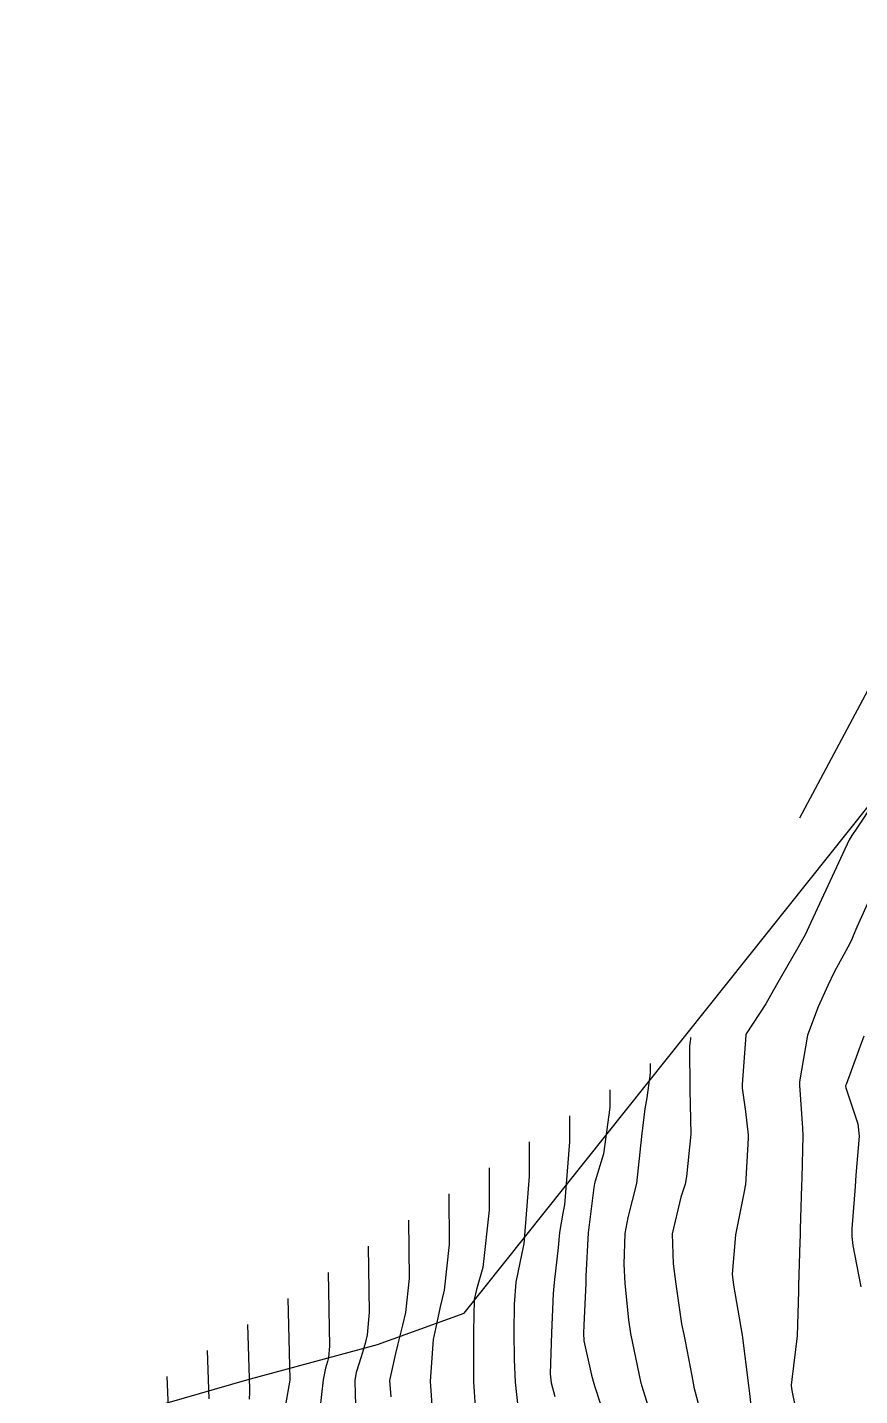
# Model space of a CAD drawing. Header units: metres. Extents: x 318500 to 325275, y 7408834 to 7428799.
# Drawn here: x 319681 to 319714.2, y 7411388.4 to 7411443 of the extents above; entities that cross this region are included whole.
import ezdxf

# ---------------------------------------------------------------- set-up
doc = ezdxf.new("R2010")
doc.units = ezdxf.units.M
doc.header["$MEASUREMENT"] = 0
for name, color, linetype in [('Area', 45, 'Continuous'), ('Curvas de Nivel 1m', 11, 'Continuous'), ('Curvas de Nivel 5m', 15, 'Continuous')]:
    doc.layers.add(name, color=color, linetype=linetype)

msp = doc.modelspace()

# ---------------------------------------------------------------- linework, layer by layer
at = {"layer": 'Area'}
msp.add_lwpolyline([(319680.979, 7411386.494), (319689.735, 7411389.026), (319694.954, 7411390.433), (319698.409, 7411391.681), (319719.403, 7411418.003)], dxfattribs=at)
at = {"layer": 'Curvas de Nivel 1m', "flags": 128}
for points, elevation in [([(319723.188, 7411443.667), (319723.003, 7411442.632), (319722.928, 7411441.904), (319722.855, 7411440.633), (319722.749, 7411440.06), (319722.269, 7411438.639), (319722.246, 7411438.552), (319722.152, 7411438.107), (319721.543, 7411434.421), (319721.183, 7411432.007), (319720.918, 7411430.402), (319720.76, 7411429.388), (319720.651, 7411428.661), (319720.309, 7411426.972), (319720.228, 7411426.667), (319720.173, 7411426.492), (319719.991, 7411426.081), (319719.491, 7411425.366), (319718.194, 7411423.425), (319711.79, 7411411.44)], 763), ([(319716.846, 7411415.216), (319714.078, 7411411.039), (319713.879, 7411410.749), (319713.777, 7411410.571), (319712.242, 7411407.28), (319712.015, 7411406.776), (319711.916, 7411406.589), (319711.722, 7411406.26), (319710.882, 7411404.788), (319710.449, 7411404.032), (319709.67, 7411402.831), (319709.653, 7411402.8), (319709.647, 7411402.778), (319709.511, 7411400.802), (319709.512, 7411400.666), (319709.634, 7411399.733), (319709.744, 7411398.799), (319709.745, 7411398.672), (319709.634, 7411396.8), (319709.63, 7411396.76), (319709.587, 7411396.537), (319709.234, 7411394.805), (319709.113, 7411393.24), (319709.161, 7411392.806), (319709.51, 7411390.8), (319709.765, 7411388.797), (319709.802, 7411388.48), (319709.979, 7411386.795)], 762), ([(319714.821, 7411408.734), (319714.076, 7411407.086), (319713.942, 7411406.747), (319713.877, 7411406.598), (319713.723, 7411406.293), (319713.18, 7411405.286), (319712.922, 7411404.762), (319712.542, 7411403.913), (319712.108, 7411402.773), (319711.792, 7411400.919), (319711.794, 7411400.778), (319711.91, 7411399.061), (319711.926, 7411398.775), (319711.894, 7411397.075), (319711.88, 7411396.776), (319711.825, 7411395.029), (319711.819, 7411394.776), (319711.814, 7411394.528), (319711.749, 7411392.777), (319711.748, 7411392.565), (319711.699, 7411390.777), (319711.493, 7411389.041), (319711.457, 7411388.813), (319711.456, 7411388.78), (319711.487, 7411388.6), (319711.856, 7411386.774)], 761), ([(319707.44, 7411402.68), (319707.443, 7411402.637), (319707.432, 7411402.521), (319707.418, 7411402.463), (319707.404, 7411402.314), (319707.415, 7411400.602), (319707.452, 7411398.833), (319707.29, 7411397.139), (319707.225, 7411396.835), (319707.061, 7411396.314), (319706.716, 7411394.843), (319706.747, 7411393.647), (319706.858, 7411392.84), (319707.091, 7411391.262), (319707.176, 7411390.835), (319707.235, 7411390.561), (319707.493, 7411389.179), (319707.548, 7411388.887), (319707.559, 7411388.829), (319707.582, 7411388.735), (319708.085, 7411386.821)], 763), ([(319705.84, 7411401.64), (319705.836, 7411401.267), (319705.705, 7411400.278), (319705.616, 7411399.835), (319705.49, 7411398.733), (319705.293, 7411396.863), (319704.942, 7411395.501), (319704.818, 7411394.868), (319704.782, 7411393.638), (319704.825, 7411392.867), (319704.972, 7411391.411), (319705.046, 7411390.865), (319705.464, 7411388.887), (319705.471, 7411388.86), (319705.489, 7411388.805), (319706.106, 7411386.85)], 764), ([(319702.62, 7411399.56), (319702.615, 7411398.521), (319702.413, 7411396.004), (319702.348, 7411395.669), (319702.213, 7411394.9), (319702.158, 7411394.304), (319702.003, 7411392.903), (319701.968, 7411392.469), (319701.902, 7411390.904), (319701.845, 7411389.256), (319701.881, 7411388.904), (319702.024, 7411388.359)], 766), ([(319701.01, 7411398.52), (319701.008, 7411397.152), (319700.789, 7411394.455), (319700.713, 7411394.078), (319700.475, 7411392.926), (319700.408, 7411392.045), (319700.399, 7411390.927), (319700.406, 7411389.833), (319700.441, 7411388.926), (319700.57, 7411387.827)], 767), ([(319699.41, 7411397.48), (319699.409, 7411395.789), (319699.155, 7411393.504), (319698.902, 7411392.631), (319698.814, 7411392.232), (319698.79, 7411390.947), (319698.79, 7411389.654), (319698.789, 7411388.947), (319698.881, 7411387.534)], 768), ([(319697.8, 7411396.44), (319697.81, 7411394.427), (319697.615, 7411392.607), (319697.457, 7411391.931), (319697.226, 7411390.87), (319697.219, 7411390.819), (319697.174, 7411390.632), (319697.052, 7411388.967), (319697.174, 7411387.255)], 769), ([(319694.58, 7411394.35), (319694.625, 7411391.712), (319694.535, 7411390.813), (319694.459, 7411390.478), (319694.302, 7411389.937), (319694.104, 7411389.316), (319694.049, 7411389.012), (319694.066, 7411388.426), (319694.114, 7411387.01)], 771), ([(319692.98, 7411393.31), (319693.04, 7411390.361), (319693, 7411389.919), (319692.958, 7411389.751), (319692.882, 7411389.484), (319692.78, 7411389.027), (319692.649, 7411387.852)], 772), ([(319691.37, 7411392.27), (319691.459, 7411389.033), (319691.455, 7411389.006), (319691.113, 7411387.045)], 773), ([(319689.76, 7411391.23), (319689.839, 7411388.651), (319689.848, 7411388.517), (319689.837, 7411388.244)], 774), ([(319686.55, 7411389.15), (319686.596, 7411387.888)], 776)]:
    msp.add_lwpolyline(points, dxfattribs=dict(at, elevation=elevation))
at = {"layer": 'Curvas de Nivel 5m', "flags": 128}
for points, elevation in [([(319714.357, 7411402.74), (319713.651, 7411400.807), (319713.633, 7411400.75), (319713.633, 7411400.734), (319713.649, 7411400.682), (319714.129, 7411399.244), (319714.171, 7411398.742), (319714.045, 7411397.192), (319714.012, 7411396.744), (319713.877, 7411395.05), (319713.883, 7411394.745), (319713.926, 7411394.383), (319714.241, 7411392.739)], 760), ([(319704.23, 7411400.6), (319704.225, 7411399.894), (319703.978, 7411398.037), (319703.637, 7411396.948), (319703.629, 7411396.918), (319703.625, 7411396.88), (319703.619, 7411396.851), (319703.588, 7411396.7), (319703.36, 7411394.883), (319703.271, 7411393.158), (319703.263, 7411392.884), (319703.192, 7411391.208), (319703.178, 7411390.885), (319703.194, 7411390.572), (319703.493, 7411389.212), (319703.586, 7411388.879), (319703.627, 7411388.74), (319704.239, 7411386.872)], 765), ([(319696.19, 7411395.4), (319696.216, 7411393.068), (319696.075, 7411391.71), (319695.957, 7411391.204), (319695.757, 7411390.401), (319695.672, 7411390.073), (319695.435, 7411388.991), (319695.48, 7411388.342)], 770), ([(319688.15, 7411390.19), (319688.218, 7411388.27)], 775)]:
    msp.add_lwpolyline(points, dxfattribs=dict(at, elevation=elevation))

doc.saveas('drawing.dxf')
